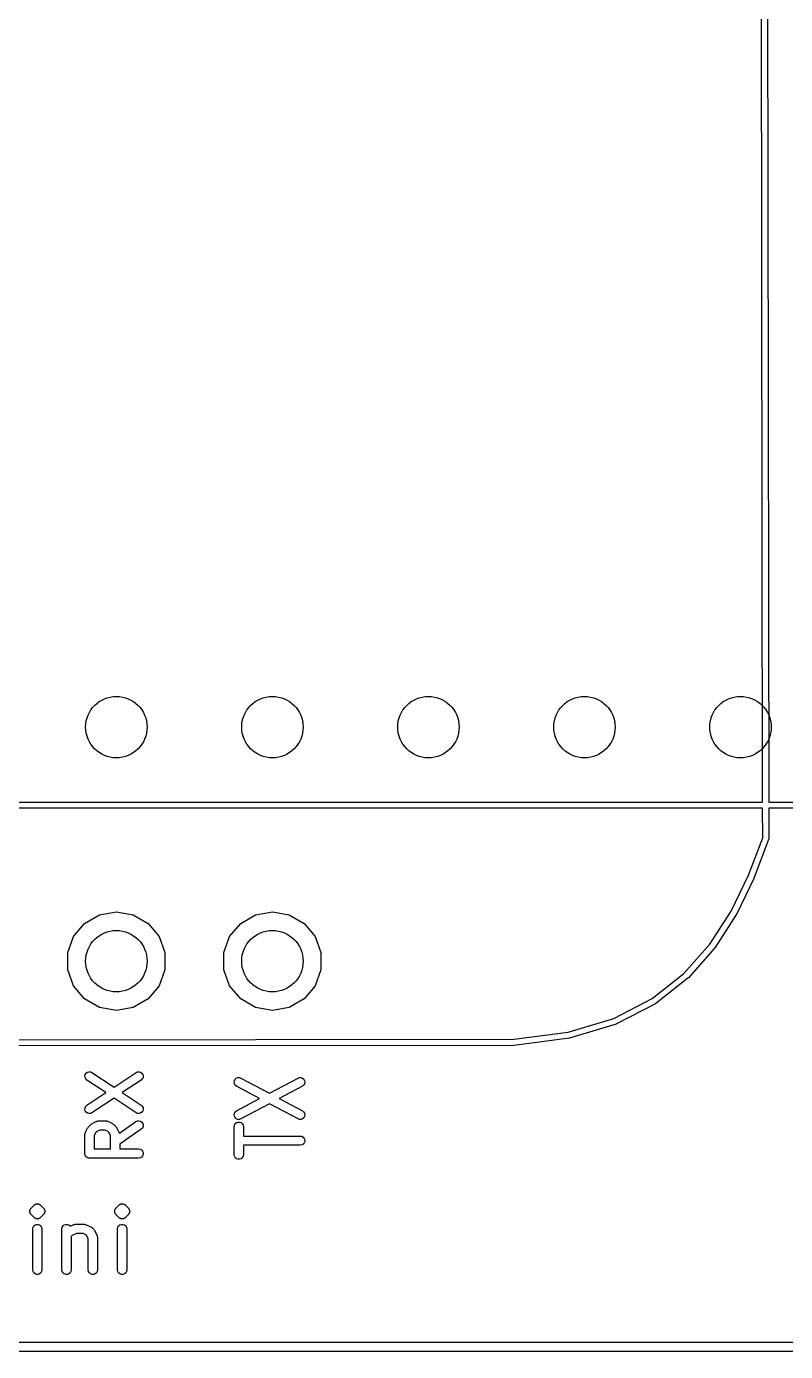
# Model space of a CAD drawing. Extents: x 25 to 125, y -131 to -25.
# Drawn here: x 48.88 to 61.24, y -125.08 to -103.51 of the extents above; entities that cross this region are included whole.
import ezdxf

# ---------------------------------------------------------------- set-up
doc = ezdxf.new("R2010")
doc.units = 0
doc.header["$MEASUREMENT"] = 0
doc.layers.add('BLACK', color=7, linetype='CONTINUOUS')

msp = doc.modelspace()

# ---------------------------------------------------------------- linework, layer by layer
at = {"layer": 'Black'}
for p, q in [((60.8659, -116.131), (60.8392, -98.4512)), ((60.9392, -98.4512), (60.9659, -116.131)), ((33.042, -116.131), (60.8659, -116.131)), ((60.8661, -116.231), (33.142, -116.231)), ((60.8668, -116.713), (60.8661, -116.231)), ((60.9659, -116.131), (69.3451, -116.131)), ((69.3951, -116.231), (60.9661, -116.231)), ((60.9661, -116.231), (60.9668, -116.722)), ((60.6368, -117.321), (60.8668, -116.713)), ((60.9636, -116.739), (60.7296, -117.359)), ((60.9638, -116.739), (60.9636, -116.739)), ((60.9636, -116.739), (60.9636, -116.739)), ((60.9652, -116.73), (60.9638, -116.739)), ((60.9668, -116.722), (60.9652, -116.73)), ((60.9668, -116.722), (60.9667, -116.722)), ((60.9667, -116.722), (60.9668, -116.722)), ((60.3546, -117.905), (60.6368, -117.321)), ((60.7278, -117.363), (60.4433, -117.951)), ((60.7284, -117.361), (60.7278, -117.363)), ((60.7296, -117.359), (60.7284, -117.361)), ((49.8289, -118.106), (50.0704, -117.967)), ((50.0704, -117.967), (50.3451, -117.918)), ((50.3451, -117.918), (50.6197, -117.967)), ((50.6197, -117.967), (50.8613, -118.106)), ((52.3689, -118.106), (52.6104, -117.967)), ((52.6104, -117.967), (52.8851, -117.918)), ((52.8851, -117.918), (53.1597, -117.967)), ((53.1597, -117.967), (53.4013, -118.106)), ((60.0088, -118.442), (60.3546, -117.905)), ((60.4404, -117.956), (60.0909, -118.5)), ((60.4416, -117.953), (60.4404, -117.956)), ((60.4433, -117.951), (60.4416, -117.953)), ((49.6496, -118.32), (49.8289, -118.106)), ((50.8613, -118.106), (51.0405, -118.32)), ((52.1896, -118.32), (52.3689, -118.106)), ((53.4013, -118.106), (53.5805, -118.32)), ((49.5542, -118.582), (49.6496, -118.32)), ((51.0405, -118.32), (51.1359, -118.582)), ((52.0942, -118.582), (52.1896, -118.32)), ((53.5805, -118.32), (53.6759, -118.582)), ((49.5542, -118.861), (49.5542, -118.582)), ((51.1359, -118.582), (51.1359, -118.861)), ((52.0942, -118.861), (52.0942, -118.582)), ((53.6759, -118.582), (53.6759, -118.861)), ((59.5852, -118.921), (60.0088, -118.442)), ((60.0863, -118.506), (59.6572, -118.991)), ((60.0883, -118.503), (60.0863, -118.506)), ((60.0909, -118.5), (60.0883, -118.503)), ((49.6496, -119.123), (49.5542, -118.861)), ((51.1359, -118.861), (51.0405, -119.123)), ((52.1896, -119.123), (52.0942, -118.861)), ((53.6759, -118.861), (53.5805, -119.123)), ((59.0693, -119.329), (59.5852, -118.921)), ((59.6507, -118.997), (59.1275, -119.41)), ((59.6537, -118.994), (59.6507, -118.997)), ((59.6572, -118.991), (59.6537, -118.994)), ((49.8289, -119.336), (49.6496, -119.123)), ((51.0405, -119.123), (50.8613, -119.336)), ((52.3689, -119.336), (52.1896, -119.123)), ((53.5805, -119.123), (53.4013, -119.336)), ((50.0704, -119.476), (49.8289, -119.336)), ((50.3451, -119.524), (50.0704, -119.476)), ((50.6197, -119.476), (50.3451, -119.524)), ((50.8613, -119.336), (50.6197, -119.476)), ((52.6104, -119.476), (52.3689, -119.336)), ((52.8851, -119.524), (52.6104, -119.476)), ((53.1597, -119.476), (52.8851, -119.524)), ((53.4013, -119.336), (53.1597, -119.476)), ((58.4458, -119.652), (59.0693, -119.329)), ((59.1195, -119.415), (58.4877, -119.743)), ((59.1233, -119.412), (59.1195, -119.415)), ((59.1275, -119.41), (59.1233, -119.412)), ((57.6991, -119.878), (58.4458, -119.652)), ((56.8136, -119.992), (57.6991, -119.878)), ((58.4792, -119.746), (57.7241, -119.975)), ((58.4833, -119.744), (58.4792, -119.746)), ((58.4877, -119.743), (58.4833, -119.744)), ((56.8169, -120.092), (34.2618, -120.117)), ((34.2928, -120.017), (56.8136, -119.992)), ((56.8201, -120.092), (56.8169, -120.092)), ((56.8233, -120.092), (56.8201, -120.092)), ((57.7161, -119.976), (56.8233, -120.092)), ((57.72, -119.975), (57.7161, -119.976)), ((57.7241, -119.975), (57.72, -119.975)), ((49.8321, -120.59), (49.8383, -120.564)), ((49.8383, -120.564), (49.8527, -120.543)), ((49.8527, -120.543), (49.8737, -120.527)), ((49.8737, -120.527), (49.8987, -120.52)), ((49.8987, -120.52), (49.9247, -120.522)), ((49.9247, -120.522), (49.9486, -120.532)), ((49.9486, -120.532), (50.307, -120.771)), ((50.307, -120.771), (50.6654, -120.532)), ((50.6654, -120.532), (50.6892, -120.522)), ((50.6892, -120.522), (50.7152, -120.52)), ((50.7152, -120.52), (50.7402, -120.527)), ((50.7402, -120.527), (50.7612, -120.543)), ((50.7612, -120.543), (50.7756, -120.564)), ((50.7756, -120.564), (50.7818, -120.59)), ((49.835, -120.616), (49.8321, -120.59)), ((49.8465, -120.639), (49.835, -120.616)), ((49.8654, -120.657), (49.8465, -120.639)), ((50.1718, -120.861), (49.8654, -120.657)), ((50.7486, -120.657), (50.4422, -120.861)), ((50.7674, -120.639), (50.7486, -120.657)), ((50.7789, -120.616), (50.7674, -120.639)), ((50.7818, -120.59), (50.7789, -120.616)), ((52.2625, -120.692), (52.2661, -120.667)), ((52.2679, -120.718), (52.2625, -120.692)), ((52.2661, -120.667), (52.2784, -120.644)), ((52.2816, -120.74), (52.2679, -120.718)), ((52.2784, -120.644), (52.2978, -120.626)), ((52.3022, -120.756), (52.2816, -120.74)), ((52.2978, -120.626), (52.3219, -120.616)), ((52.6781, -120.956), (52.3022, -120.756)), ((52.3219, -120.616), (52.348, -120.616)), ((52.348, -120.616), (52.3727, -120.624)), ((52.3727, -120.624), (52.8374, -120.871)), ((52.8374, -120.871), (53.3022, -120.624)), ((53.3727, -120.756), (52.9968, -120.956)), ((53.3022, -120.624), (53.3269, -120.616)), ((53.3269, -120.616), (53.3529, -120.616)), ((53.3529, -120.616), (53.3771, -120.626)), ((53.3932, -120.74), (53.3727, -120.756)), ((53.3771, -120.626), (53.3965, -120.644)), ((53.407, -120.718), (53.3932, -120.74)), ((53.3965, -120.644), (53.4087, -120.667)), ((53.4124, -120.692), (53.407, -120.718)), ((53.4087, -120.667), (53.4124, -120.692)), ((49.8654, -121.065), (50.1718, -120.861)), ((50.307, -120.951), (49.9486, -121.19)), ((50.6654, -121.19), (50.307, -120.951)), ((50.4422, -120.861), (50.7486, -121.065)), ((52.3022, -121.157), (52.6781, -120.956)), ((52.9968, -120.956), (53.3727, -121.157)), ((49.8321, -121.133), (49.835, -121.107)), ((49.8383, -121.158), (49.8321, -121.133)), ((49.835, -121.107), (49.8465, -121.083)), ((49.8527, -121.18), (49.8383, -121.158)), ((49.8465, -121.083), (49.8654, -121.065)), ((49.8737, -121.195), (49.8527, -121.18)), ((49.8987, -121.202), (49.8737, -121.195)), ((49.9247, -121.201), (49.8987, -121.202)), ((49.9486, -121.19), (49.9247, -121.201)), ((50.6892, -121.201), (50.6654, -121.19)), ((50.7152, -121.202), (50.6892, -121.201)), ((50.7402, -121.195), (50.7152, -121.202)), ((50.7612, -121.18), (50.7402, -121.195)), ((50.7486, -121.065), (50.7674, -121.083)), ((50.7756, -121.158), (50.7612, -121.18)), ((50.7674, -121.083), (50.7789, -121.107)), ((50.7818, -121.133), (50.7756, -121.158)), ((50.7789, -121.107), (50.7818, -121.133)), ((52.2625, -121.221), (52.2679, -121.195)), ((52.2679, -121.195), (52.2816, -121.173)), ((52.2816, -121.173), (52.3022, -121.157)), ((52.8374, -121.041), (52.3727, -121.289)), ((53.3022, -121.289), (52.8374, -121.041)), ((53.3727, -121.157), (53.3932, -121.173)), ((53.3932, -121.173), (53.407, -121.195)), ((53.407, -121.195), (53.4124, -121.221)), ((49.878, -121.437), (49.8851, -121.428)), ((49.8851, -121.428), (49.892, -121.418)), ((49.892, -121.418), (49.9301, -121.38)), ((49.9301, -121.38), (49.94, -121.373)), ((49.94, -121.373), (49.9496, -121.366)), ((49.9496, -121.366), (50.0258, -121.327)), ((50.0258, -121.327), (50.03, -121.326)), ((50.03, -121.326), (50.0337, -121.324)), ((50.0337, -121.324), (50.0423, -121.323)), ((50.0423, -121.323), (50.0508, -121.32)), ((50.0508, -121.32), (50.0551, -121.32)), ((50.0551, -121.32), (50.0593, -121.32)), ((50.0593, -121.32), (50.1736, -121.32)), ((50.1736, -121.32), (50.1779, -121.32)), ((50.1779, -121.32), (50.1822, -121.32)), ((50.1822, -121.32), (50.1906, -121.323)), ((50.1906, -121.323), (50.1993, -121.324)), ((50.1993, -121.324), (50.203, -121.326)), ((50.203, -121.326), (50.2072, -121.327)), ((50.2072, -121.327), (50.2834, -121.366)), ((50.2834, -121.366), (50.293, -121.373)), ((50.293, -121.373), (50.3029, -121.38)), ((50.3029, -121.38), (50.341, -121.418)), ((50.341, -121.418), (50.3478, -121.428)), ((50.3478, -121.428), (50.355, -121.437)), ((50.3961, -121.521), (50.664, -121.333)), ((50.664, -121.333), (50.6876, -121.322)), ((50.6876, -121.322), (50.7135, -121.32)), ((50.7135, -121.32), (50.7387, -121.327)), ((50.7387, -121.327), (50.76, -121.342)), ((50.76, -121.342), (50.7749, -121.363)), ((50.7794, -121.414), (50.7684, -121.438)), ((50.7749, -121.363), (50.7817, -121.388)), ((50.7817, -121.388), (50.7794, -121.414)), ((52.2624, -121.414), (52.267, -121.388)), ((52.2624, -121.871), (52.2624, -121.414)), ((52.2661, -121.246), (52.2625, -121.221)), ((52.2784, -121.269), (52.2661, -121.246)), ((52.267, -121.388), (52.28, -121.365)), ((52.2978, -121.287), (52.2784, -121.269)), ((52.28, -121.365), (52.2999, -121.349)), ((52.3219, -121.297), (52.2978, -121.287)), ((52.2999, -121.349), (52.3244, -121.34)), ((52.348, -121.297), (52.3219, -121.297)), ((52.3244, -121.34), (52.3505, -121.34)), ((52.3727, -121.289), (52.348, -121.297)), ((52.3505, -121.34), (52.3749, -121.349)), ((52.3749, -121.349), (52.3949, -121.365)), ((52.3949, -121.365), (52.4079, -121.388)), ((52.4079, -121.388), (52.4124, -121.414)), ((52.4124, -121.414), (52.4124, -121.567)), ((53.3269, -121.297), (53.3022, -121.289)), ((53.3529, -121.297), (53.3269, -121.297)), ((53.3771, -121.287), (53.3529, -121.297)), ((53.3965, -121.269), (53.3771, -121.287)), ((53.4087, -121.246), (53.3965, -121.269)), ((53.4124, -121.221), (53.4087, -121.246)), ((49.832, -121.547), (49.8327, -121.543)), ((49.832, -121.852), (49.832, -121.547)), ((49.8325, -121.538), (49.835, -121.53)), ((49.8327, -121.543), (49.8325, -121.538)), ((49.835, -121.53), (49.8365, -121.521)), ((49.8365, -121.521), (49.8387, -121.518)), ((49.8387, -121.518), (49.8399, -121.513)), ((49.8399, -121.513), (49.878, -121.437)), ((50.0067, -121.515), (49.982, -121.565)), ((49.982, -121.565), (49.982, -121.777)), ((50.0276, -121.494), (50.0067, -121.515)), ((50.0771, -121.47), (50.0276, -121.494)), ((50.1559, -121.47), (50.0771, -121.47)), ((50.2054, -121.494), (50.1559, -121.47)), ((50.2263, -121.515), (50.2054, -121.494)), ((50.251, -121.565), (50.2263, -121.515)), ((50.251, -121.777), (50.251, -121.565)), ((50.355, -121.437), (50.3931, -121.513)), ((50.3931, -121.513), (50.3943, -121.518)), ((50.3943, -121.518), (50.3961, -121.521)), ((50.75, -121.456), (50.401, -121.7)), ((50.7684, -121.438), (50.75, -121.456)), ((52.4124, -121.567), (53.3374, -121.567)), ((53.3374, -121.567), (53.3631, -121.572)), ((53.3631, -121.572), (53.3857, -121.585)), ((53.3857, -121.585), (53.4024, -121.605)), ((53.4024, -121.605), (53.4113, -121.629)), ((53.4113, -121.629), (53.4113, -121.655)), ((49.8331, -121.858), (49.832, -121.852)), ((49.8331, -121.865), (49.8331, -121.858)), ((49.982, -121.777), (50.251, -121.777)), ((50.401, -121.7), (50.401, -121.777)), ((50.401, -121.777), (50.707, -121.777)), ((50.707, -121.777), (50.7326, -121.781)), ((50.7326, -121.781), (50.7552, -121.794)), ((50.7552, -121.794), (50.7719, -121.814)), ((50.7719, -121.814), (50.7808, -121.839)), ((50.7808, -121.839), (50.7808, -121.865)), ((53.3374, -121.717), (52.4124, -121.717)), ((52.4124, -121.717), (52.4124, -121.871)), ((53.3631, -121.713), (53.3374, -121.717)), ((53.3857, -121.7), (53.3631, -121.713)), ((53.4024, -121.68), (53.3857, -121.7)), ((53.4113, -121.655), (53.4024, -121.68)), ((49.8354, -121.871), (49.8331, -121.865)), ((49.8365, -121.877), (49.8354, -121.871)), ((49.8398, -121.883), (49.8365, -121.877)), ((49.842, -121.889), (49.8398, -121.883)), ((49.8462, -121.894), (49.842, -121.889)), ((49.8495, -121.9), (49.8462, -121.894)), ((49.8545, -121.904), (49.8495, -121.9)), ((49.8588, -121.909), (49.8545, -121.904)), ((49.8644, -121.912), (49.8588, -121.909)), ((49.8695, -121.917), (49.8644, -121.912)), ((49.8756, -121.919), (49.8695, -121.917)), ((49.8813, -121.922), (49.8756, -121.919)), ((49.8878, -121.923), (49.8813, -121.922)), ((49.8939, -121.926), (49.8878, -121.923)), ((49.9005, -121.926), (49.8939, -121.926)), ((49.907, -121.927), (49.9005, -121.926)), ((50.707, -121.927), (49.907, -121.927)), ((50.7326, -121.922), (50.707, -121.927)), ((50.7552, -121.909), (50.7326, -121.922)), ((50.7719, -121.889), (50.7552, -121.909)), ((50.7808, -121.865), (50.7719, -121.889)), ((52.267, -121.896), (52.2624, -121.871)), ((52.28, -121.919), (52.267, -121.896)), ((52.2999, -121.936), (52.28, -121.919)), ((52.3244, -121.945), (52.2999, -121.936)), ((52.3505, -121.945), (52.3244, -121.945)), ((52.3749, -121.936), (52.3505, -121.945)), ((52.3949, -121.919), (52.3749, -121.936)), ((52.4079, -121.896), (52.3949, -121.919)), ((52.4124, -121.871), (52.4079, -121.896)), ((48.958, -122.74), (49.0057, -122.693)), ((49.0057, -122.693), (49.011, -122.689)), ((49.011, -122.689), (49.0157, -122.684)), ((49.0157, -122.684), (49.0187, -122.683)), ((49.0187, -122.683), (49.0212, -122.681)), ((49.0212, -122.681), (49.0243, -122.68)), ((49.0243, -122.68), (49.027, -122.678)), ((49.027, -122.678), (49.0333, -122.676)), ((49.0333, -122.676), (49.0393, -122.673)), ((49.0393, -122.673), (49.0426, -122.673)), ((49.0426, -122.673), (49.0457, -122.672)), ((49.0457, -122.672), (49.049, -122.672)), ((49.049, -122.672), (49.0521, -122.671)), ((49.0521, -122.671), (49.0587, -122.671)), ((49.0587, -122.671), (49.0652, -122.671)), ((49.0652, -122.671), (49.0684, -122.672)), ((49.0684, -122.672), (49.0717, -122.672)), ((49.0717, -122.672), (49.0748, -122.673)), ((49.0748, -122.673), (49.0781, -122.673)), ((49.0781, -122.673), (49.084, -122.676)), ((49.084, -122.676), (49.0904, -122.678)), ((49.0904, -122.678), (49.0931, -122.68)), ((49.0931, -122.68), (49.0962, -122.681)), ((49.0962, -122.681), (49.0987, -122.683)), ((49.0987, -122.683), (49.1017, -122.684)), ((49.1017, -122.684), (49.1063, -122.689)), ((49.1063, -122.689), (49.1117, -122.693)), ((49.1117, -122.693), (49.1593, -122.74)), ((50.339, -122.74), (50.3866, -122.693)), ((50.3866, -122.693), (50.392, -122.689)), ((50.392, -122.689), (50.3966, -122.684)), ((50.3966, -122.684), (50.3996, -122.683)), ((50.3996, -122.683), (50.4021, -122.681)), ((50.4021, -122.681), (50.4052, -122.68)), ((50.4052, -122.68), (50.4079, -122.678)), ((50.4079, -122.678), (50.4143, -122.676)), ((50.4143, -122.676), (50.4202, -122.673)), ((50.4202, -122.673), (50.4235, -122.673)), ((50.4235, -122.673), (50.4266, -122.672)), ((50.4266, -122.672), (50.4299, -122.672)), ((50.4299, -122.672), (50.4331, -122.671)), ((50.4331, -122.671), (50.4396, -122.671)), ((50.4396, -122.671), (50.4462, -122.671)), ((50.4462, -122.671), (50.4494, -122.672)), ((50.4494, -122.672), (50.4527, -122.672)), ((50.4527, -122.672), (50.4558, -122.673)), ((50.4558, -122.673), (50.459, -122.673)), ((50.459, -122.673), (50.465, -122.676)), ((50.465, -122.676), (50.4713, -122.678)), ((50.4713, -122.678), (50.474, -122.68)), ((50.474, -122.68), (50.4771, -122.681)), ((50.4771, -122.681), (50.4797, -122.683)), ((50.4797, -122.683), (50.4827, -122.684)), ((50.4827, -122.684), (50.4873, -122.689)), ((50.4873, -122.689), (50.4927, -122.693)), ((50.4927, -122.693), (50.5403, -122.74)), ((48.9364, -122.787), (48.938, -122.78)), ((48.9369, -122.793), (48.9364, -122.787)), ((48.9364, -122.8), (48.9369, -122.793)), ((48.938, -122.806), (48.9364, -122.8)), ((48.938, -122.78), (48.9386, -122.774)), ((48.9386, -122.813), (48.938, -122.806)), ((48.9386, -122.774), (48.9414, -122.768)), ((48.9414, -122.819), (48.9386, -122.813)), ((48.9414, -122.768), (48.9431, -122.762)), ((48.9431, -122.825), (48.9414, -122.819)), ((48.9431, -122.762), (48.9469, -122.756)), ((48.9469, -122.83), (48.9431, -122.825)), ((48.9469, -122.756), (48.9496, -122.75)), ((48.9496, -122.836), (48.9469, -122.83)), ((48.9496, -122.75), (48.9543, -122.746)), ((48.9543, -122.841), (48.9496, -122.836)), ((48.9543, -122.746), (48.958, -122.74)), ((48.958, -122.846), (48.9543, -122.841)), ((49.0057, -122.894), (48.958, -122.846)), ((49.011, -122.898), (49.0057, -122.894)), ((49.0157, -122.902), (49.011, -122.898)), ((49.0187, -122.904), (49.0157, -122.902)), ((49.0212, -122.906), (49.0187, -122.904)), ((49.0243, -122.907), (49.0212, -122.906)), ((49.027, -122.909), (49.0243, -122.907)), ((49.0333, -122.911), (49.027, -122.909)), ((49.0393, -122.913), (49.0333, -122.911)), ((49.0426, -122.914), (49.0393, -122.913)), ((49.0457, -122.915), (49.0426, -122.914)), ((49.049, -122.915), (49.0457, -122.915)), ((49.0521, -122.916), (49.049, -122.915)), ((49.0587, -122.915), (49.0521, -122.916)), ((49.0652, -122.916), (49.0587, -122.915)), ((49.0684, -122.915), (49.0652, -122.916)), ((49.0717, -122.915), (49.0684, -122.915)), ((49.0748, -122.914), (49.0717, -122.915)), ((49.0781, -122.913), (49.0748, -122.914)), ((49.084, -122.911), (49.0781, -122.913)), ((49.0904, -122.909), (49.084, -122.911)), ((49.0931, -122.907), (49.0904, -122.909)), ((49.0962, -122.906), (49.0931, -122.907)), ((49.0987, -122.904), (49.0962, -122.906)), ((49.1017, -122.902), (49.0987, -122.904)), ((49.1063, -122.898), (49.1017, -122.902)), ((49.1117, -122.894), (49.1063, -122.898)), ((49.1593, -122.846), (49.1117, -122.894)), ((49.1593, -122.74), (49.1631, -122.746)), ((49.1631, -122.841), (49.1593, -122.846)), ((49.1631, -122.746), (49.1677, -122.75)), ((49.1677, -122.836), (49.1631, -122.841)), ((49.1677, -122.75), (49.1705, -122.756)), ((49.1705, -122.83), (49.1677, -122.836)), ((49.1705, -122.756), (49.1743, -122.762)), ((49.1743, -122.825), (49.1705, -122.83)), ((49.1743, -122.762), (49.176, -122.768)), ((49.176, -122.819), (49.1743, -122.825)), ((49.176, -122.768), (49.1787, -122.774)), ((49.1787, -122.813), (49.176, -122.819)), ((49.1787, -122.774), (49.1793, -122.78)), ((49.1793, -122.806), (49.1787, -122.813)), ((49.1793, -122.78), (49.181, -122.787)), ((49.181, -122.8), (49.1793, -122.806)), ((49.181, -122.787), (49.1804, -122.793)), ((49.1804, -122.793), (49.181, -122.8)), ((50.3173, -122.787), (50.319, -122.78)), ((50.3179, -122.793), (50.3173, -122.787)), ((50.3173, -122.8), (50.3179, -122.793)), ((50.319, -122.806), (50.3173, -122.8)), ((50.319, -122.78), (50.3196, -122.774)), ((50.3196, -122.813), (50.319, -122.806)), ((50.3196, -122.774), (50.3223, -122.768)), ((50.3223, -122.819), (50.3196, -122.813)), ((50.3223, -122.768), (50.324, -122.762)), ((50.324, -122.825), (50.3223, -122.819)), ((50.324, -122.762), (50.3278, -122.756)), ((50.3278, -122.83), (50.324, -122.825)), ((50.3278, -122.756), (50.3306, -122.75)), ((50.3306, -122.836), (50.3278, -122.83)), ((50.3306, -122.75), (50.3352, -122.746)), ((50.3352, -122.841), (50.3306, -122.836)), ((50.3352, -122.746), (50.339, -122.74)), ((50.339, -122.846), (50.3352, -122.841)), ((50.3866, -122.894), (50.339, -122.846)), ((50.392, -122.898), (50.3866, -122.894)), ((50.3966, -122.902), (50.392, -122.898)), ((50.3996, -122.904), (50.3966, -122.902)), ((50.4021, -122.906), (50.3996, -122.904)), ((50.4052, -122.907), (50.4021, -122.906)), ((50.4079, -122.909), (50.4052, -122.907)), ((50.4143, -122.911), (50.4079, -122.909)), ((50.4202, -122.913), (50.4143, -122.911)), ((50.4235, -122.914), (50.4202, -122.913)), ((50.4266, -122.915), (50.4235, -122.914)), ((50.4299, -122.915), (50.4266, -122.915)), ((50.4331, -122.916), (50.4299, -122.915)), ((50.4396, -122.915), (50.4331, -122.916)), ((50.4462, -122.916), (50.4396, -122.915)), ((50.4494, -122.915), (50.4462, -122.916)), ((50.4527, -122.915), (50.4494, -122.915)), ((50.4558, -122.914), (50.4527, -122.915)), ((50.459, -122.913), (50.4558, -122.914)), ((50.465, -122.911), (50.459, -122.913)), ((50.4713, -122.909), (50.465, -122.911)), ((50.474, -122.907), (50.4713, -122.909)), ((50.4771, -122.906), (50.474, -122.907)), ((50.4797, -122.904), (50.4771, -122.906)), ((50.4827, -122.902), (50.4797, -122.904)), ((50.4873, -122.898), (50.4827, -122.902)), ((50.4927, -122.894), (50.4873, -122.898)), ((50.5403, -122.846), (50.4927, -122.894)), ((50.5403, -122.74), (50.544, -122.746)), ((50.544, -122.841), (50.5403, -122.846)), ((50.544, -122.746), (50.5487, -122.75)), ((50.5487, -122.836), (50.544, -122.841)), ((50.5487, -122.75), (50.5515, -122.756)), ((50.5515, -122.83), (50.5487, -122.836)), ((50.5515, -122.756), (50.5552, -122.762)), ((50.5552, -122.825), (50.5515, -122.83)), ((50.5552, -122.762), (50.5569, -122.768)), ((50.5569, -122.819), (50.5552, -122.825)), ((50.5569, -122.768), (50.5597, -122.774)), ((50.5597, -122.813), (50.5569, -122.819)), ((50.5597, -122.774), (50.5603, -122.78)), ((50.5603, -122.806), (50.5597, -122.813)), ((50.5603, -122.78), (50.562, -122.787)), ((50.562, -122.8), (50.5603, -122.806)), ((50.562, -122.787), (50.5614, -122.793)), ((50.5614, -122.793), (50.562, -122.8)), ((48.9837, -123.079), (48.9882, -123.053)), ((48.9837, -123.746), (48.9837, -123.079)), ((48.9882, -123.053), (49.0012, -123.031)), ((49.0012, -123.031), (49.0212, -123.014)), ((49.0212, -123.014), (49.0457, -123.005)), ((49.0457, -123.005), (49.0717, -123.005)), ((49.0717, -123.005), (49.0962, -123.014)), ((49.0962, -123.014), (49.1161, -123.031)), ((49.1161, -123.031), (49.1292, -123.053)), ((49.1292, -123.053), (49.1337, -123.079)), ((49.1337, -123.079), (49.1337, -123.746)), ((49.4599, -123.079), (49.4644, -123.053)), ((49.4599, -123.746), (49.4599, -123.079)), ((49.4644, -123.053), (49.4774, -123.031)), ((49.4774, -123.031), (49.4974, -123.014)), ((49.4974, -123.014), (49.5219, -123.005)), ((49.5219, -123.005), (49.5479, -123.005)), ((49.5479, -123.005), (49.5724, -123.014)), ((49.5724, -123.014), (49.5923, -123.031)), ((49.5923, -123.031), (49.5955, -123.036)), ((49.5955, -123.036), (49.6442, -123.012)), ((49.6954, -123.154), (49.6269, -123.188)), ((49.6442, -123.012), (49.6483, -123.011)), ((49.6483, -123.011), (49.6521, -123.008)), ((49.6521, -123.008), (49.6607, -123.007)), ((49.6607, -123.007), (49.6692, -123.004)), ((49.6692, -123.004), (49.6735, -123.005)), ((49.6735, -123.005), (49.6777, -123.004)), ((49.6777, -123.004), (49.8206, -123.004)), ((49.8029, -123.154), (49.6954, -123.154)), ((49.8599, -123.182), (49.8029, -123.154)), ((49.8206, -123.004), (49.8248, -123.005)), ((49.8248, -123.005), (49.8292, -123.004)), ((49.8292, -123.004), (49.8376, -123.007)), ((49.8376, -123.007), (49.8462, -123.008)), ((49.8462, -123.008), (49.85, -123.011)), ((49.85, -123.011), (49.8541, -123.012)), ((49.8541, -123.012), (49.9494, -123.059)), ((49.9494, -123.059), (49.9582, -123.066)), ((49.9582, -123.066), (49.9674, -123.072)), ((49.9674, -123.072), (49.9686, -123.074)), ((49.9686, -123.074), (49.9703, -123.075)), ((49.9703, -123.075), (49.9764, -123.084)), ((49.9764, -123.084), (49.9829, -123.093)), ((49.9829, -123.093), (50.0305, -123.188)), ((50.3646, -123.079), (50.3692, -123.053)), ((50.3646, -123.746), (50.3646, -123.079)), ((50.3692, -123.053), (50.3822, -123.031)), ((50.3822, -123.031), (50.4021, -123.014)), ((50.4021, -123.014), (50.4266, -123.005)), ((50.4266, -123.005), (50.4527, -123.005)), ((50.4527, -123.005), (50.4771, -123.014)), ((50.4771, -123.014), (50.4971, -123.031)), ((50.4971, -123.031), (50.5101, -123.053)), ((50.5101, -123.053), (50.5146, -123.079)), ((50.5146, -123.079), (50.5146, -123.746)), ((49.6269, -123.188), (49.6099, -123.205)), ((49.6099, -123.205), (49.6099, -123.746)), ((49.8884, -123.239), (49.8599, -123.182)), ((49.8884, -123.746), (49.8884, -123.239)), ((50.0305, -123.188), (50.0318, -123.192)), ((50.0318, -123.192), (50.0339, -123.196)), ((50.0339, -123.196), (50.0354, -123.205)), ((50.0354, -123.205), (50.038, -123.213)), ((50.038, -123.213), (50.0377, -123.218)), ((50.0377, -123.218), (50.0384, -123.222)), ((50.0384, -123.222), (50.0384, -123.746)), ((48.9882, -123.771), (48.9837, -123.746)), ((49.0012, -123.794), (48.9882, -123.771)), ((49.0212, -123.811), (49.0012, -123.794)), ((49.1161, -123.794), (49.0962, -123.811)), ((49.1292, -123.771), (49.1161, -123.794)), ((49.1337, -123.746), (49.1292, -123.771)), ((49.4644, -123.771), (49.4599, -123.746)), ((49.4774, -123.794), (49.4644, -123.771)), ((49.4974, -123.811), (49.4774, -123.794)), ((49.5923, -123.794), (49.5724, -123.811)), ((49.6054, -123.771), (49.5923, -123.794)), ((49.6099, -123.746), (49.6054, -123.771)), ((49.893, -123.771), (49.8884, -123.746)), ((49.906, -123.794), (49.893, -123.771)), ((49.9259, -123.811), (49.906, -123.794)), ((50.0209, -123.794), (50.0009, -123.811)), ((50.0339, -123.771), (50.0209, -123.794)), ((50.0384, -123.746), (50.0339, -123.771)), ((50.3692, -123.771), (50.3646, -123.746)), ((50.3822, -123.794), (50.3692, -123.771)), ((50.4021, -123.811), (50.3822, -123.794)), ((50.4971, -123.794), (50.4771, -123.811)), ((50.5101, -123.771), (50.4971, -123.794)), ((50.5146, -123.746), (50.5101, -123.771)), ((49.0457, -123.819), (49.0212, -123.811)), ((49.0717, -123.819), (49.0457, -123.819)), ((49.0962, -123.811), (49.0717, -123.819)), ((49.5219, -123.819), (49.4974, -123.811)), ((49.5479, -123.819), (49.5219, -123.819)), ((49.5724, -123.811), (49.5479, -123.819)), ((49.9504, -123.819), (49.9259, -123.811)), ((49.9765, -123.819), (49.9504, -123.819)), ((50.0009, -123.811), (49.9765, -123.819)), ((50.4266, -123.819), (50.4021, -123.811)), ((50.4527, -123.819), (50.4266, -123.819)), ((50.4771, -123.811), (50.4527, -123.819)), ((125, -125.075), (25, -125.075)), ((25.075, -124.925), (124.925, -124.925))]:
    msp.add_line(p, q, dxfattribs=at)
for centre in [(50.3451, -114.911), (50.3451, -114.911), (52.8851, -114.911), (52.8851, -114.911), (55.4251, -114.911), (55.4251, -114.911), (57.9651, -114.911), (57.9651, -114.911), (60.5051, -114.911), (60.5051, -114.911), (50.3451, -118.721), (50.3451, -118.721), (52.8851, -118.721), (52.8851, -118.721)]:
    msp.add_circle(centre, 0.5, dxfattribs=at)

doc.saveas('drawing.dxf')
